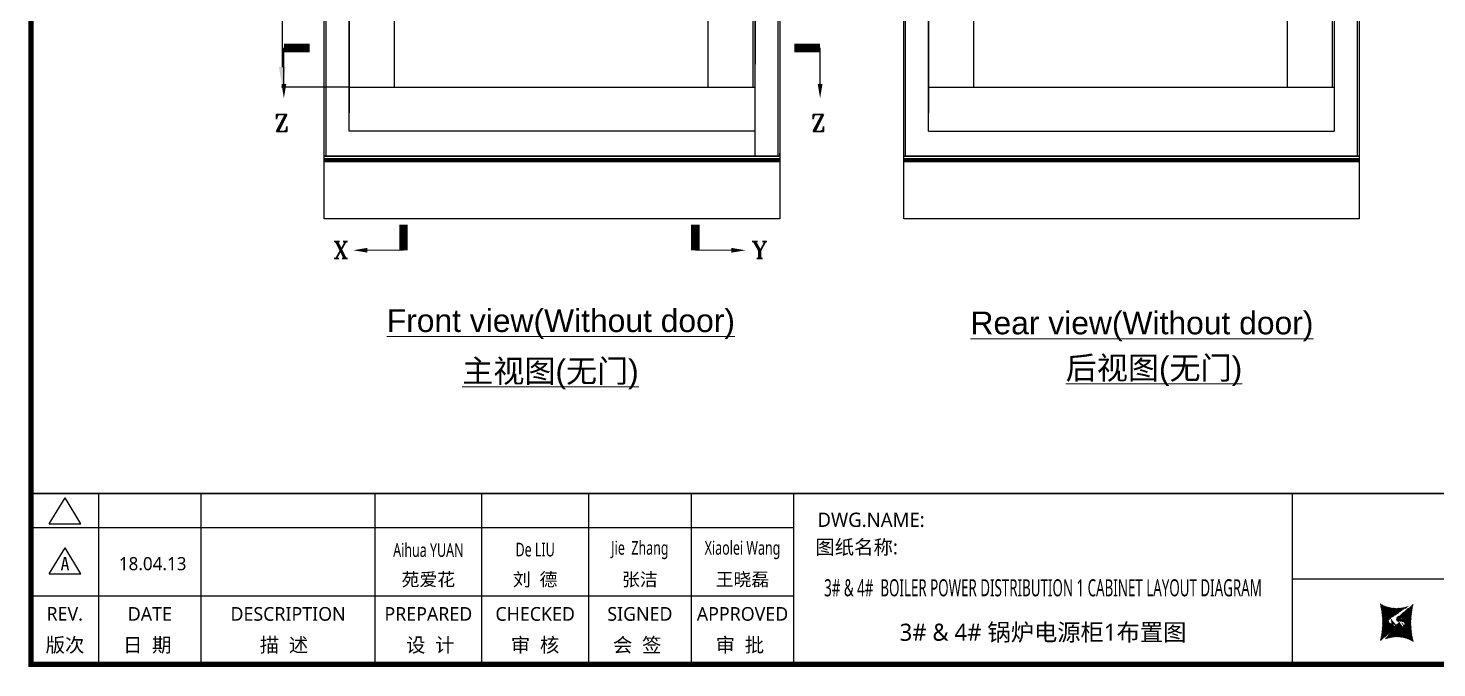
# Model space of a CAD drawing. Extents: x 81437 to 204847, y -54769 to -29444.
# Drawn here: x 91427 to 93901, y -36897 to -35774 of the extents above; entities that cross this region are included whole.
import ezdxf
from ezdxf.enums import TextEntityAlignment as Align
from ezdxf.lldxf.tags import DXFTag

# ---------------------------------------------------------------- set-up
doc = ezdxf.new("R2010")
doc.units = 0
doc.header["$LTSCALE"] = 100
doc.header["$MEASUREMENT"] = 0
for name, color, linetype in [('CABINET', 7, 'Continuous'), ('CLOUD_LAYER', 6, 'Continuous'), ('LOOP', 5, 'Continuous'), ('t', 1, 'Continuous'), ('TEXT', 7, 'Continuous'), ('标准图框及表格', 7, 'Continuous')]:
    doc.layers.add(name, color=color, linetype=linetype)
doc.styles.add('HZ', font='arial.ttf', dxfattribs={"width": 0.7})
doc.styles.add('ROMANT', font='romant.shx')
doc.styles.get("Standard").update_dxf_attribs({"font": ''})
doc.styles.add('微软雅黑', font='')
doc.styles.get('Standard').set_extended_font_data('SimSun')
doc.styles.get('微软雅黑').set_extended_font_data('Microsoft YaHei')
tags = doc.linetypes.add('HIDDEN', pattern=[0.375, 0.25, -0.125]).pattern_tags.tags
tags[6:7] = [DXFTag(74, 4), DXFTag(75, 0), DXFTag(340, '0'), DXFTag(46, 1.0), DXFTag(50, 0.0), DXFTag(44, 0.0), DXFTag(45, 0.0)]
tags[4:5] = [DXFTag(74, 4), DXFTag(75, 0), DXFTag(340, '0'), DXFTag(46, 1.0), DXFTag(50, 0.0), DXFTag(44, 0.0), DXFTag(45, 0.0)]
doc.dimstyles.new('ISO-25', dxfattribs={"dimtxt": 35, "dimasz": 35, "dimexe": 1.25, "dimexo": 0.625, "dimtad": 1, "dimtoh": 1, "dimdec": 0, "dimtxsty": 'Standard', "dimcen": 2.5, "dimadec": 0, "dimazin": 0, "dimtfac": 1, "dimtdec": 0, "dimtmove": 0, "dimatfit": 3, "dimfxl": 1, "dimarcsym": 0})
pattern_1 = [(45, (-6.162819773475348, -58.86246267448996), (-0.736262898216564, 0.7362628982165641), [])]

# ---------------------------------------------------------------- blocks, each defined once
blk = doc.blocks.new('图框')
at = {"layer": '标准图框及表格'}
h = blk.add_hatch(dxfattribs=at)
h.set_pattern_fill('ANSI31', color=5, scale=8.329863809039892, style=0)
h.set_pattern_definition(pattern_1)
edge = h.paths.add_edge_path()
edge.add_arc((2393.094436262916, -3057.016314091056), 55.18534773488954, 238.1092081981581, 291.6531626184834)
edge.add_line((2413.457117633552, -3108.307481089123), (2382.362679957259, -3129.105284474292))
edge.add_arc((2232.744557938924, -3137.191253253037), 135.3602868968974, 346.3915348661821, 374.2500326978034)
edge.add_line((2364.304773850054, -3169.039594784347), (2391.343418124445, -3146.7148906974))
edge.add_line((2385.17637942767, -3139.143911424919), (2389.981166822123, -3139.761302572286))
edge.add_spline(control_points=[(2391.307199095063, -3146.750097628447), (2392.196661605914, -3145.885543305817), (2393.808172678844, -3144.319160410171), (2393.706362376579, -3140.114756849009), (2391.263680388605, -3139.875266105763), (2389.959101290711, -3139.747359722689)], knot_values=[0, 0, 0, 0, 6.844331067525468, 12.40042740766005, 18.76924275352248, 18.76924275352248, 18.76924275352248, 18.76924275352248], weights=[1, 1, 1, 1, 1, 1], degree=3, periodic=0)
edge.add_spline(control_points=[(2382.352543285211, -3129.127895979397), (2381.626555155563, -3129.73152025812), (2380.315378592357, -3130.821700626719), (2379.381276507607, -3132.24510027398), (2378.964379386169, -3132.880374753903)], knot_values=[0, 0, 0, 0, 5.253673658024614, 9.488438564008057, 9.488438564008057, 9.488438564008057, 9.488438564008057], weights=[1, 1, 1, 1, 1], degree=3, periodic=0)
edge.add_spline(control_points=[(2380.109845815059, -3131.144179531064), (2379.558651433159, -3131.767985770505), (2378.469607692277, -3133.249177120419), (2378.75000888206, -3136.59141356358), (2381.696031569307, -3138.758015293683), (2384.022624161043, -3139.007997601494), (2385.15175362843, -3139.129317677358)], knot_values=[10.66597461496156, 10.66597461496156, 10.66597461496156, 10.66597461496156, 18.97770399508879, 28.89455822145742, 41.119553648298, 52.64692538081317, 52.64692538081317, 52.64692538081317, 52.64692538081317], weights=[1, 1, 1, 1, 1, 1, 1], degree=3, periodic=0)
h = blk.add_hatch(dxfattribs=at)
h.set_pattern_fill('ANSI31', color=3, scale=8.329863809039892, style=0)
h.set_pattern_definition(pattern_1)
edge = h.paths.add_edge_path()
edge.add_line((2396.306912351669, -3134.638821765021), (2401.543221691929, -3135.303048767099))
edge.add_spline(control_points=[(2394.881673431148, -3127.632408877759), (2393.992210920092, -3128.496963200258), (2392.380699847337, -3130.063346096064), (2392.482510149457, -3134.26774965708), (2394.925192137576, -3134.507240400384), (2396.229771235499, -3134.635146783385)], knot_values=[0, 0, 0, 0, 6.844331067526932, 12.40042740766158, 18.76924275352342, 18.76924275352342, 18.76924275352342, 18.76924275352342], weights=[1, 1, 1, 1, 1, 1], degree=3, periodic=0)
edge.add_line((2421.884098676157, -3105.342911721815), (2394.845454401773, -3127.667615808762))
edge.add_spline(control_points=[(2406.462349776273, -3142.781070641064), (2406.85282482484, -3142.285248106444), (2407.700959278394, -3140.915136680455), (2407.438863643569, -3137.791092942495), (2404.4928409567, -3135.624491212552), (2402.166248364556, -3135.374508904741), (2401.037118897577, -3135.253188828716)], knot_values=[12.65408913243743, 12.65408913243743, 12.65408913243743, 12.65408913243743, 18.97770399508879, 28.89455822145742, 41.119553648298, 52.64692538081317, 52.64692538081317, 52.64692538081317, 52.64692538081317], weights=[1, 1, 1, 1, 1, 1, 1], degree=3, periodic=0)
edge.add_line((2405.463463917236, -3143.838156073773), (2406.618423075823, -3142.594514654259))
edge.add_line((2403.858524028219, -3145.261600863971), (2405.463463917236, -3143.838156073904))
edge.add_line((2372.73175489228, -3166.075025417009), (2403.826192568573, -3145.277222031841))
edge.add_arc((2393.094436262916, -3217.366192415033), 55.18534773488965, 58.10920819815809, 111.6531626184834)
edge.add_arc((2553.444314586908, -3137.191253253037), 135.360286896897, 166.3915348661823, 194.2500326978024)
at = {"color": 7}
for p, q in [((2209.47921527367, -2910.443887418679), (2209.47921527367, -3210.443887418679)), ((-6.162819773475348, -2970.443887418679), (1333.995352829523, -2970.443887418679)), ((2209.47921527367, -3060.443887418679), (3109.47921527367, -3060.443887418679)), ((-6.162819773475348, -3090.443887418679), (1333.995352829523, -3090.443887418679))]:
    blk.add_line(p, q, dxfattribs=at)
at = {"color": 7, "const_width": 3}
blk.add_lwpolyline([(4109.47921527367, -2910.443887418679), (-6.162819773475348, -2910.443887418679)], dxfattribs=at)
at = {"layer": 't', "color": 7}
for p, q in [((25.78656344305637, -2963.855076038152), (53.73638948711596, -2917.984787991318)), ((81.68621553114644, -2963.855076038152), (53.73638948711596, -2917.984787991318)), ((25.78656344305637, -2963.855076038152), (81.68621553114644, -2963.855076038152)), ((25.78656344305637, -3051.839702165522), (53.73638948711596, -3005.969414118631)), ((81.68621553114644, -3051.839702165522), (53.73638948711596, -3005.969414118631)), ((25.78656344305637, -3051.839702165522), (81.68621553114644, -3051.839702165522))]:
    blk.add_line(p, q, dxfattribs=at)
at = {"layer": 't', "color": 7, "const_width": 9.61519705431492}
blk.add_lwpolyline([(4109.47921527367, -3210.443887418679), (4109.47921527367, -58.86246267448996), (-6.162819773475348, -58.86246267448996), (-6.162819773475348, -3210.443887418679)], close=True, dxfattribs=at)
at = {"layer": 't', "color": 7, "const_width": 2.40379926357873}
for points in [[(112.6024995874977, -2911.645787050457), (112.6024995874977, -3210.443887418679)], [(292.8874443558816, -2911.645787050457), (292.8874443558816, -3210.443887418679)], [(598.2254953145239, -2911.645787050457), (598.2254953145239, -3215.27550872017)], [(785.8254793036103, -2911.645787050457), (785.8254793036103, -3215.27550872017)], [(973.4254632926677, -2911.645787050457), (973.4254632926677, -3215.27550872017)], [(1153.71040806111, -2911.645787050457), (1153.71040806111, -3215.27550872017)], [(1333.995352829523, -2911.645787050457), (1333.995352829523, -3215.27550872017)]]:
    blk.add_lwpolyline(points, dxfattribs=at)
at = {"color": 7, "style": '微软雅黑', "flags": 8}
for tag, p, height in [('DWG.NAME:', (1375.473639447489, -2969.2419877869), 25), ('DWG.NO.:', (3122.023352488108, -3089.264933317976), 24), ('图纸编号', (3309.199899152482, -3111.267140832559), 24), ('FILENO.:', (3122.509725826509, -3164.966587124836), 24), ('文档号', (3311.563545755656, -3182.994948628203), 24)]:
    blk.add_attdef(tag, p, '', height=height, dxfattribs=at)
at = {"color": 7, "style": '微软雅黑', "width": 0.8, "flags": 8}
for tag, p, height in [('PROJECT_NAME', (3324.743137664682, -2969.191656158461), 25), ('PROJECTNAME:', (3119.317365890063, -2971.670387076527), 24)]:
    blk.add_attdef(tag, p, '', height=height, dxfattribs=at)
at = {"color": 7, "style": '微软雅黑', "flags": 8}
for tag, p in [('图纸名称:', (1371.649552043295, -3024.785799731683)), ('项目名称', (3272.897224152879, -3045.626842364768))]:
    blk.add_attdef(tag, text='', height=25, dxfattribs=at).set_placement(p, align=Align.BOTTOM_LEFT)
for tag, height, width, p in [('RENLIU', 24, 0.7, (692.0254873090671, -3009.243060483925)), ('SHUFENWANG', 24, 0.7, (879.6254712981536, -3009.243060483925)), ('FANGHOU', 24, 0.7, (1063.567935676903, -3009.243060483925)), ('DANDANLI', 24, 0.7, (1243.852880445316, -3009.243060483925)), ('#10STATIONONTROLCABINETCOVER', 30, 0.6, (1771.737284051596, -3076.044837234568)), ('HANGZHOUHOLLYSYSAUTOMATIONCO.,LTD.', 24, 0.7, (2763.919484516009, -3104.577265918681))]:
    blk.add_attdef(tag, text='', height=height, dxfattribs=dict(at, width=width)).set_placement(p, align=Align.MIDDLE)
at = {"color": 7, "flags": 8}
blk.add_attdef('A', text='', height=23, dxfattribs=at).set_placement((53.73638948711596, -3033.744016823508), align=Align.MIDDLE)
at = {"color": 7, "style": '微软雅黑', "flags": 8}
for tag, height, p in [('设计时间', 23, (207.7030023673433, -3033.744016823508)), ('刘仁', 23, (692.0254873090671, -3061.050838701933)), ('王姝芬', 23, (879.6254712981536, -3061.050838701933)), ('侯方', 23, (1063.567935676903, -3061.050838701933)), ('李丹丹', 23, (1243.852880445316, -3061.050838701933)), ('PAGEXOFX', 24, (3947.55098377166, -3097.943887418679)), ('REV.', 24, (53.21983990701119, -3121.911417548025)), ('DATE', 24, (202.7449719716897, -3121.911417548025)), ('DESCRIPTION', 24, (445.5564698352027, -3121.911417548025)), ('PREPARED', 24, (692.0254873090671, -3121.911417548025)), ('CHECKED', 24, (879.625471298139, -3121.911417548025)), ('SIGNED', 24, (1063.567935676889, -3121.911417548025)), ('APPROVED', 24, (1243.852880445316, -3121.911417548025)), ('图纸名称', 30, (1771.737284051596, -3153.557526718527)), ('第几页共几页', 24, (3947.55098377166, -3172.943887418679))]:
    blk.add_attdef(tag, text='', height=height, dxfattribs=at).set_placement(p, align=Align.MIDDLE)
at = {"layer": 't', "color": 7, "style": '微软雅黑'}
for s, p in [('版次', (53.73638948711596, -3176.462903945333)), ('日  期', (198.0371495971121, -3176.462903945333)), ('描  述', (438.3267756979694, -3176.462903945333)), ('设  计', (695.3342144116759, -3176.462903945333)), ('审  核', (879.4319590690502, -3176.462903945333)), ('会  签', (1058.860113302311, -3176.462903945333)), ('审  批', (1239.145058070724, -3176.462903945333))]:
    blk.add_text(s, height=25, dxfattribs=at).set_placement(p, align=Align.MIDDLE_CENTER)
at = {"layer": '标准图框及表格', "color": 5, "style": 'HZ'}
for s, p in [('pgqh', (2367.722055843864, -3118.539690870716)), ('hollilas', (2367.889081852576, -3144.830947292762))]:
    blk.add_text(s, height=5.205656721233694, dxfattribs=at).set_placement(p)
at = {"layer": '标准图框及表格', "color": 3, "style": 'HZ'}
for s, height, p in [('auto', 8.676094535389492, (2394.744307490306, -3133.062499086471)), ('hollysys', 4.338047267694746, (2396.375285240625, -3158.593924068552))]:
    blk.add_text(s, height=height, dxfattribs=at).set_placement(p)
blk = doc.blocks.new('*D186')
at = {"color": 0, "lineweight": -2, "transparency": 16777216}
for p, q in [((91989.58506907044, -34077.24803959219), (91871.72551780338, -34077.24803959219)), ((91872.97551780338, -34112.24803959219), (91872.97551780338, -35842.74800387015)), ((91989.58506907032, -35877.74800387015), (91871.72551780338, -35877.74800387015))]:
    blk.add_line(p, q, dxfattribs=at)
at = {"color": 0, "transparency": 16777216}
for points in [[(91867.14218447005, -34112.24803959219), (91878.80885113671, -34112.24803959219), (91872.97551780338, -34077.24803959219)], [(91867.14218447005, -35842.74800387015), (91878.80885113671, -35842.74800387015), (91872.97551780338, -35877.74800387015)]]:
    blk.add_solid(points, dxfattribs=at)
at = {"layer": 'Defpoints', "color": 0, "transparency": 16777216}
for p in [(91990.21006907044, -34077.24803959219), (91872.97551780338, -35877.74800387015), (91990.21006907032, -35877.74800387015)]:
    blk.add_point(p, dxfattribs=at)
at = {"color": 0, "transparency": 16777216, "insert": (91854.85051780335, -34977.49802173119), "char_height": 35, "attachment_point": 5, "rotation": 90}
blk.add_mtext('1800', dxfattribs=at)

msp = doc.modelspace()

# ---------------------------------------------------------------- linework, layer by layer
at = {"color": 7}
for p, q in [((91946.71006907041, -36108.74800834217), (91946.71006907041, -33998.74804123279)), ((92746.71005969537, -33998.74804123279), (92746.71005969537, -36108.74800834217)), ((92964.49643181481, -36108.74800834217), (92964.49643181481, -33998.74804123279)), ((92964.49643181481, -36108.74800834217), (92964.49643181481, -33998.74804123279)), ((93764.49642243977, -33998.74804123279), (93764.49642243977, -36108.74800834217)), ((93764.49642243977, -33998.74804123279), (93764.49642243977, -36108.74800834217)), ((91990.21006907041, -35955.24800998278), (91990.21006907041, -34046.24804123279)), ((93007.99643181481, -35955.24800998278), (93007.99643181481, -34042.24804123279)), ((91990.21006907041, -34122.74804123279), (91990.21006907041, -35923.05023837439)), ((93007.99643181481, -34122.74804123279), (93007.99643181481, -35923.05023837439)), ((93720.99642243977, -34120.24800834217), (93720.99642243977, -35955.24800998278)), ((92705.17349771534, -35088.58268955234), (92703.21005969537, -35955.24800998278)), ((91990.21006907041, -35877.74800386661), (92703.21005969537, -35877.74800386661)), ((93007.99643181481, -35877.74800386661), (93720.99642243977, -35877.74800386661)), ((91990.21006907041, -35955.24800998278), (91990.21006907041, -35887.50585932049)), ((92746.71005969537, -35998.74800834217), (91946.71006907041, -35998.74800834217)), ((92746.71005969537, -36003.74800834217), (91946.71006907041, -36003.74800834217)), ((91948.21006438283, -35998.74800834217), (92745.21006438283, -35998.74800834217)), ((93764.49642243977, -35998.74800834217), (92964.49643181481, -35998.74800834217)), ((93764.49642243977, -36003.74800834217), (92964.49643181481, -36003.74800834217)), ((92965.99642712735, -35998.74800834217), (93762.99642712735, -35998.74800834217)), ((92746.71005969537, -36004.74800834217), (91946.71006907041, -36004.74800834217)), ((92746.71005969537, -36005.74800834217), (91946.71006907041, -36005.74800834217)), ((92746.71005969537, -36006.74800834217), (91946.71006907041, -36006.74800834217)), ((92746.71005969537, -36007.74800834217), (91946.71006907041, -36007.74800834217)), ((92746.71005969537, -36008.74800834217), (91946.71006907041, -36008.74800834217)), ((93764.49642243977, -36004.74800834217), (92964.49643181481, -36004.74800834217)), ((93764.49642243977, -36005.74800834217), (92964.49643181481, -36005.74800834217)), ((93764.49642243977, -36006.74800834217), (92964.49643181481, -36006.74800834217)), ((93764.49642243977, -36007.74800834217), (92964.49643181481, -36007.74800834217)), ((93764.49642243977, -36008.74800834217), (92964.49643181481, -36008.74800834217)), ((92746.71005969537, -36108.74800834217), (91946.71006907041, -36108.74800834217)), ((92746.71005969537, -36108.74800834217), (91946.71006907041, -36108.74800834217)), ((93764.49642243977, -36108.74800834217), (92964.49643181481, -36108.74800834217))]:
    msp.add_line(p, q, dxfattribs=at)
at = {"color": 7, "linetype": 'HIDDEN'}
for p, q in [((91949.91006907036, -35998.74800834217), (91949.91006907036, -33998.74804123279)), ((92743.71005969537, -33998.74804123279), (92743.71005969537, -35998.74800834217)), ((92967.69643181477, -35998.74800834217), (92967.69643181477, -33998.74804123279)), ((92967.69643181477, -35998.74800834217), (92967.69643181477, -33998.74804123279)), ((93761.29642243982, -33998.74804123279), (93761.29642243982, -35998.74800834217)), ((93761.29642243982, -33998.74804123279), (93761.29642243982, -35998.74800834217))]:
    msp.add_line(p, q, dxfattribs=at)
msp.add_line((92703.21005969537, -34046.24804123279), (92703.21005969537, -35998.74800834217))
for points in [[(91990.2100690703, -35877.74800387013), (92070.2100690703, -35877.74800386993), (92070.21006907041, -34077.24803959217), (91990.21006907041, -34077.24803959217)], [(92620.2100690703, -35877.74800386917), (92700.2100690703, -35877.74800386917), (92700.21006907041, -34077.24803959217), (92620.21006907041, -34077.24803959217)], [(93007.99643181481, -35877.74800387013), (93087.99643181481, -35877.74800386993), (93087.99643181481, -34077.24803959217), (93007.99643181481, -34077.24803959217)], [(93637.99643181481, -35877.74800386917), (93717.99643181481, -35877.74800386917), (93717.99643181481, -34077.24803959217), (93637.99643181481, -34077.24803959217)]]:
    msp.add_lwpolyline(points, close=True)
at = {"color": 7}
msp.add_lwpolyline([(92746.71005969537, -35998.74800998278), (92746.71005969537, -35993.74800998278)], dxfattribs=at)
at = {"layer": 'CABINET'}
msp.add_line((93007.99643181481, -35955.24800998278), (93720.99642243977, -35955.24800998278), dxfattribs=at)
at = {"layer": 'CLOUD_LAYER', "color": 7}
for p, q in [((92703.21005969537, -35955.24800998278), (91990.21006907041, -35955.24800998278)), ((92688.79132693687, -35955.24800998278), (91993.46931116733, -35955.24800998278))]:
    msp.add_line(p, q, dxfattribs=at)
at = {"layer": 'LOOP', "color": 5}
for p, q in [((91875.71401322629, -35872.44126359621), (91875.71401322629, -35809.03946916951)), ((91875.71401322629, -35872.44126359621), (91875.71401322629, -35809.03946916951)), ((92817.70611553937, -35872.44126359621), (92817.70611553937, -35809.03946916951)), ((92817.70611553937, -35872.44126359621), (92817.70611553937, -35809.03946916951))]:
    msp.add_line(p, q, dxfattribs=at)
at = {"layer": 'LOOP', "color": 5, "lineweight": 0}
for p, q in [((92022.45500753199, -36164.06968859628), (92085.85680195871, -36164.06968859628)), ((92022.45500753199, -36164.06968859628), (92085.85680195871, -36164.06968859628)), ((92661.96512123373, -36164.06968859628), (92598.56332680704, -36164.06968859628)), ((92661.96512123373, -36164.06968859628), (92598.56332680704, -36164.06968859628))]:
    msp.add_line(p, q, dxfattribs=at)
at = {"layer": 'LOOP', "color": 5, "const_width": 15}
for points in [[(91875.71401322629, -35809.03946916951), (91920.85510544044, -35809.03946916951)], [(91875.71401322629, -35809.03946916951), (91920.85510544044, -35809.03946916951)], [(92817.70611553937, -35809.03946916951), (92772.56502332522, -35809.03946916951)], [(92817.70611553937, -35809.03946916951), (92772.56502332522, -35809.03946916951)]]:
    msp.add_lwpolyline(points, dxfattribs=at)
at = {"layer": 'LOOP', "color": 5, "lineweight": 0, "const_width": 15}
for points in [[(92085.85680195871, -36164.06968859628), (92085.85680195871, -36118.92859638213)], [(92085.85680195871, -36164.06968859628), (92085.85680195871, -36118.92859638213)], [(92598.56332680704, -36164.06968859628), (92598.56332680704, -36118.92859638213)], [(92598.56332680704, -36164.06968859628), (92598.56332680704, -36118.92859638213)]]:
    msp.add_lwpolyline(points, dxfattribs=at)
at = {"layer": 'LOOP', "color": 5}
for points in [[(91879.88067989303, -35872.44126359621), (91875.71401322629, -35897.44126359621), (91871.54734655966, -35872.44126359621)], [(91879.88067989303, -35872.44126359621), (91875.71401322629, -35897.44126359621), (91871.54734655966, -35872.44126359621)], [(92813.53944887275, -35872.44126359621), (92817.70611553937, -35897.44126359621), (92821.872782206, -35872.44126359621)], [(92813.53944887275, -35872.44126359621), (92817.70611553937, -35897.44126359621), (92821.872782206, -35872.44126359621)]]:
    msp.add_solid(points, dxfattribs=at)
at = {"layer": 'LOOP', "color": 5, "lineweight": 0}
for points in [[(92022.45500753199, -36159.9030219296), (91997.45500753199, -36164.06968859628), (92022.45500753199, -36168.23635526297)], [(92022.45500753199, -36159.9030219296), (91997.45500753199, -36164.06968859628), (92022.45500753199, -36168.23635526297)], [(92661.96512123373, -36159.9030219296), (92686.96512123373, -36164.06968859628), (92661.96512123373, -36168.23635526297)], [(92661.96512123373, -36159.9030219296), (92686.96512123373, -36164.06968859628), (92661.96512123373, -36168.23635526297)]]:
    msp.add_solid(points, dxfattribs=at)

# ---------------------------------------------------------------- block references
at = {"color": 1}
ref = msp.add_blockref('图框', (91437.51914303224, -33680.30199604307), dxfattribs=at)
ref.add_attrib('图纸名称:', '图纸名称:', dxfattribs={"color": 7, "height": 25, "style": '微软雅黑', "flags": 8}).set_placement((92809.16869507554, -36705.08779577475), align=Align.BOTTOM_LEFT)
ref.add_attrib('#10STATIONONTROLCABINETCOVER', '3# & 4#  BOILER POWER DISTRIBUTION 1 CABINET LAYOUT DIAGRAM', dxfattribs={"color": 7, "height": 30, "style": '微软雅黑', "width": 0.6, "flags": 8}).set_placement((93209.25642708383, -36756.34683327764), align=Align.MIDDLE)
ref.add_attrib('DWG.NAME:', 'DWG.NAME:', (92812.99278247973, -36649.54398382997), dxfattribs={"color": 7, "height": 25, "style": '微软雅黑', "flags": 8})
ref.add_attrib('DANDANLI', 'Xiaolei Wang', dxfattribs={"color": 7, "height": 24, "style": '微软雅黑', "width": 0.6999999999999998, "flags": 8}).set_placement((92681.37202347757, -36689.54505652699), align=Align.MIDDLE)
ref.add_attrib('FANGHOU', 'Jie  Zhang', dxfattribs={"color": 7, "height": 24, "style": '微软雅黑', "width": 0.6999999999999998, "flags": 8}).set_placement((92501.08707870916, -36689.54505652699), align=Align.MIDDLE)
ref.add_attrib('SHUFENWANG', 'De LIU', dxfattribs={"color": 7, "height": 24, "style": '微软雅黑', "width": 0.6999999999999998, "flags": 8}).set_placement((92317.1446143304, -36689.54505652699), align=Align.MIDDLE)
ref.add_attrib('RENLIU', 'Aihua YUAN', dxfattribs={"color": 7, "height": 24, "style": '微软雅黑', "width": 0.6999999999999998, "flags": 8}).set_placement((92129.54463034132, -36689.54505652699), align=Align.MIDDLE)
ref.add_attrib('APPROVED', 'APPROVED', dxfattribs={"color": 7, "height": 24, "style": '微软雅黑'}).set_placement((92681.37202347757, -36802.2134135911), align=Align.MIDDLE)
ref.add_attrib('SIGNED', 'SIGNED', dxfattribs={"color": 7, "height": 24, "style": '微软雅黑'}).set_placement((92501.08707870913, -36802.2134135911), align=Align.MIDDLE)
ref.add_attrib('CHECKED', 'CHECKED', dxfattribs={"color": 7, "height": 24, "style": '微软雅黑'}).set_placement((92317.14461433038, -36802.2134135911), align=Align.MIDDLE)
ref.add_attrib('PREPARED', 'PREPARED', dxfattribs={"color": 7, "height": 24, "style": '微软雅黑'}).set_placement((92129.54463034132, -36802.2134135911), align=Align.MIDDLE)
ref.add_attrib('DESCRIPTION', 'DESCRIPTION', dxfattribs={"color": 7, "height": 24, "style": '微软雅黑'}).set_placement((91883.07561286745, -36802.2134135911), align=Align.MIDDLE)
ref.add_attrib('DATE', 'DATE', dxfattribs={"color": 7, "height": 24, "style": '微软雅黑', "flags": 8}).set_placement((91640.26411500393, -36802.2134135911), align=Align.MIDDLE)
ref.add_attrib('REV.', 'REV.', dxfattribs={"color": 7, "height": 24, "style": '微软雅黑', "flags": 8}).set_placement((91490.73898293925, -36802.2134135911), align=Align.MIDDLE)
ref.add_attrib('A', 'A', dxfattribs={"color": 7, "height": 23, "flags": 8}).set_placement((91491.25553251937, -36714.04601286658), align=Align.MIDDLE)
ref.add_attrib('设计时间', '18.04.13', dxfattribs={"color": 7, "height": 23, "style": '微软雅黑', "flags": 8}).set_placement((91645.22214539959, -36714.04601286658), align=Align.MIDDLE)
ref.add_attrib('李丹丹', '王晓磊', dxfattribs={"color": 7, "height": 23, "style": '微软雅黑', "flags": 8}).set_placement((92681.37202347757, -36741.352834745), align=Align.MIDDLE)
ref.add_attrib('侯方', '张洁', dxfattribs={"color": 7, "height": 23, "style": '微软雅黑', "flags": 8}).set_placement((92501.08707870916, -36741.352834745), align=Align.MIDDLE)
ref.add_attrib('王姝芬', '刘  德', dxfattribs={"color": 7, "height": 23, "style": '微软雅黑', "flags": 8}).set_placement((92317.1446143304, -36741.352834745), align=Align.MIDDLE)
ref.add_attrib('刘仁', '苑爱花', dxfattribs={"color": 7, "height": 23, "style": '微软雅黑', "flags": 8}).set_placement((92129.54463034132, -36741.352834745), align=Align.MIDDLE)
ref.add_attrib('图纸名称', '3# & 4# 锅炉电源柜1布置图', dxfattribs={"color": 7, "height": 30, "style": '微软雅黑', "flags": 8}).set_placement((93209.25642708383, -36833.8595227616), align=Align.MIDDLE)

# ---------------------------------------------------------------- texts
at = {"layer": 'TEXT', "color": 5, "style": 'ROMANT'}
for p in [(91872.00274248452, -35955.5893772587), (91872.00274248452, -35955.5893772587), (92814.69904762584, -35955.5893772587), (92814.69904762584, -35955.5893772587)]:
    msp.add_text('Z', height=30, dxfattribs=at).set_placement(p, align=Align.CENTER)
at = {"layer": 'TEXT', "color": 5, "lineweight": 0, "style": 'ROMANT'}
for s, p in [('X', (91975.83934282152, -36178.76057519995)), ('X', (91975.83934282152, -36178.76057519995)), ('Y', (92711.43792880136, -36178.76057519995)), ('Y', (92711.43792880136, -36178.76057519995))]:
    msp.add_text(s, height=30, dxfattribs=at).set_placement(p, align=Align.CENTER)
at = {"layer": 'TEXT', "color": 7, "lineweight": 0, "style": 'HZ'}
for s, p in [('%%UFront view(Without door)', (92362.30361876798, -36307.51665443251)), ('%%URear view(Without door)', (93383.08552677378, -36311.58027418295)), ('%%U主视图(无门)', (92344.10447307727, -36395.9415980897)), ('%%U后视图(无门)', (93404.26682710454, -36390.50433403932))]:
    msp.add_text(s, height=40, dxfattribs=at).set_placement(p, align=Align.CENTER)

# ---------------------------------------------------------------- dimensions: what is measured, and where the dimension line sits
at = {"color": 3}
dim = msp.add_linear_dim(base=(91872.97551780338, -35877.74800387015), p1=(91990.21006907041, -34077.24803959217), p2=(91990.2100690703, -35877.74800387013), angle=90, dimstyle='ISO-25', dxfattribs=at)
dim.commit()
dim.dimension.update_dxf_attribs({"geometry": '*D186', "text_midpoint": (91854.85051780335, -34977.49802173119)})

doc.saveas('drawing.dxf')
